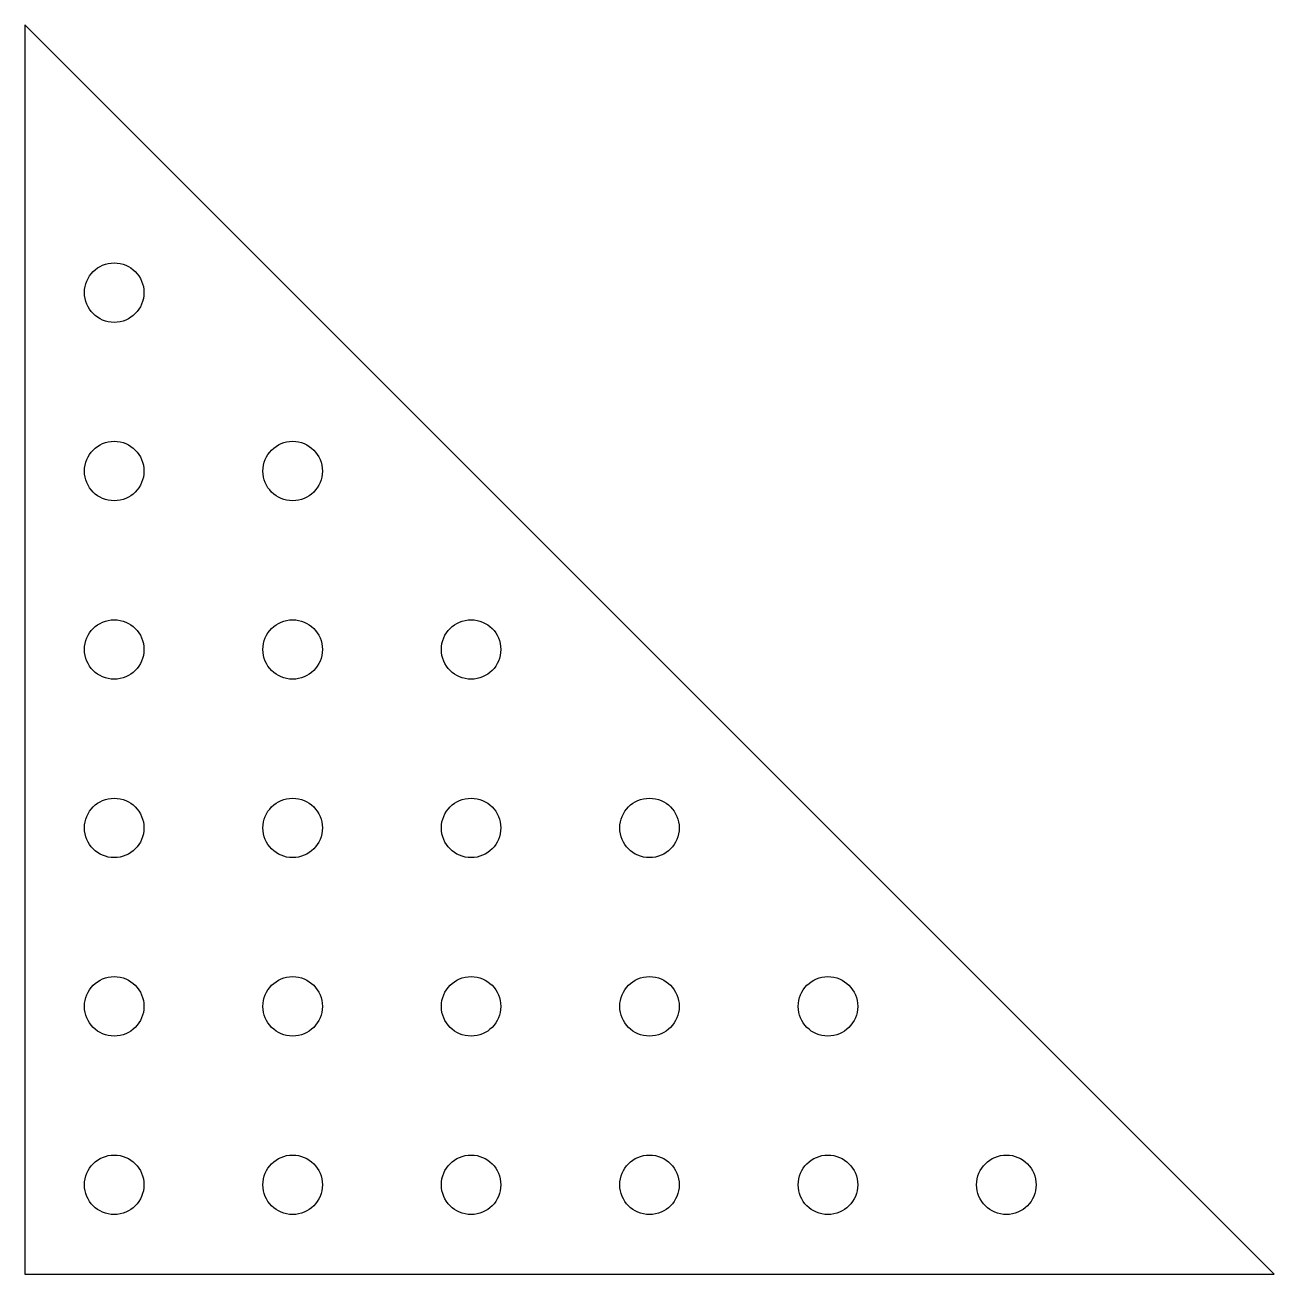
# Model space of a CAD drawing. Header units: millimetres. Extents: x -105.9 to -42.9, y 42.6 to 105.6.
import ezdxf

# ---------------------------------------------------------------- set-up
doc = ezdxf.new("R2010")
doc.units = ezdxf.units.MM
doc.layers.add('Default', color=7, linetype='Continuous')

msp = doc.modelspace()

# ---------------------------------------------------------------- linework, layer by layer
at = {"layer": 'Default', "color": 7, "linetype": 'Continuous'}
for p, q in [((-105.943, 105.557), (-105.943, 42.557)), ((-105.943, 105.557), (-42.943, 42.557)), ((-105.943, 42.557), (-42.943, 42.557))]:
    msp.add_line(p, q, dxfattribs=at)
for centre in [(-101.443, 92.057), (-101.443, 83.057), (-92.443, 83.057), (-101.443, 74.057), (-92.443, 74.057), (-83.443, 74.057), (-101.443, 65.057), (-92.443, 65.057), (-83.443, 65.057), (-74.443, 65.057), (-101.443, 56.057), (-92.443, 56.057), (-83.443, 56.057), (-74.443, 56.057), (-65.443, 56.057), (-101.443, 47.057), (-92.443, 47.057), (-83.443, 47.057), (-74.443, 47.057), (-65.443, 47.057), (-56.443, 47.057)]:
    msp.add_circle(centre, 1.5, dxfattribs=at)

doc.saveas('drawing.dxf')
